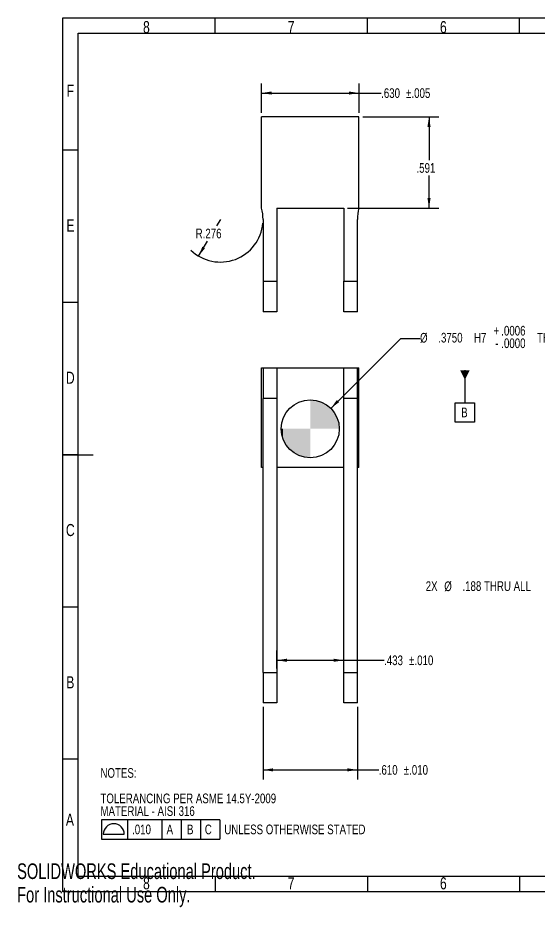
# Model space of a CAD drawing. Extents: x 0 to 16.3, y 0 to 11.5.
# Drawn here: x 0.01 to 6.75, y 0 to 11.5 of the extents above; entities that cross this region are included whole.
import ezdxf

# ---------------------------------------------------------------- set-up
doc = ezdxf.new("R2010")
doc.units = 0
doc.linetypes.add('SLD-SOLID', pattern=[0])
doc.layers.get('0').update_dxf_attribs({"linetype": 'CONTINUOUS'})
doc.styles.add('SLDTEXTSTYLE0', font='TXT', dxfattribs={"width": 0.75})
doc.styles.add('SLDTEXTSTYLE4', font='TXT', dxfattribs={"width": 0.7})
doc.dimstyles.new('SLDDIMSTYLE0', dxfattribs={"dimtxt": 0.125, "dimasz": 0.13, "dimexe": 0, "dimexo": 0.0625, "dimgap": 0.03125, "dimtad": 0, "dimtih": 1, "dimtoh": 1, "dimdec": 4, "dimlfac": 0.5, "dimrnd": 1e-09, "dimzin": 4, "dimtxsty": 'SLDTEXTSTYLE0', "dimsah": 1, "dimcen": 0, "dimazin": 3, "dimtol": 1, "dimtp": 0.001, "dimtfac": 1, "dimtdec": 3, "dimtofl": 0, "dimtmove": 0, "dimatfit": 3, "dimtolj": 1, "dimtzin": 0})
doc.dimstyles.new('SLDDIMSTYLE1', dxfattribs={"dimtxt": 0.125, "dimasz": 0.13, "dimexe": 0, "dimexo": 0.0625, "dimgap": 0.03125, "dimtad": 0, "dimtih": 1, "dimtoh": 1, "dimdec": 3, "dimlfac": 0.5, "dimrnd": 1e-09, "dimzin": 12, "dimtxsty": 'SLDTEXTSTYLE0', "dimsah": 1, "dimcen": 0.09, "dimazin": 3, "dimtol": 1, "dimtp": 0.01, "dimtm": 0.01, "dimtfac": 1, "dimtdec": 3, "dimtofl": 0, "dimtmove": 0, "dimatfit": 3, "dimtolj": 1, "dimtzin": 0})
doc.dimstyles.new('SLDDIMSTYLE12', dxfattribs={"dimtxt": 0.125, "dimasz": 0.13, "dimexe": 0, "dimexo": 0.0625, "dimgap": 0.03125, "dimtad": 0, "dimtih": 1, "dimtoh": 1, "dimdec": 3, "dimlfac": 0.5, "dimrnd": 1e-09, "dimzin": 12, "dimtxsty": 'SLDTEXTSTYLE0', "dimsah": 1, "dimcen": 0, "dimazin": 3, "dimtfac": 1, "dimtdec": 3, "dimtofl": 0, "dimtmove": 0, "dimatfit": 3, "dimtolj": 1, "dimtzin": 12})
doc.dimstyles.new('SLDDIMSTYLE2', dxfattribs={"dimtxt": 0.125, "dimasz": 0.13, "dimexe": 0, "dimexo": 0.0625, "dimgap": 0.03125, "dimtad": 0, "dimtih": 1, "dimtoh": 1, "dimdec": 3, "dimlfac": 0.5, "dimrnd": 1e-09, "dimzin": 4, "dimtxsty": 'SLDTEXTSTYLE0', "dimsah": 1, "dimcen": 0.09, "dimazin": 3, "dimtol": 1, "dimtp": 0.01, "dimtm": 0.01, "dimtfac": 1, "dimtdec": 3, "dimtofl": 0, "dimtmove": 0, "dimatfit": 3, "dimtolj": 1, "dimtzin": 0})
doc.dimstyles.new('SLDDIMSTYLE4', dxfattribs={"dimtxt": 0.125, "dimasz": 0.13, "dimexe": 0, "dimexo": 0.0625, "dimgap": 0.03125, "dimtad": 0, "dimtih": 1, "dimtoh": 1, "dimdec": 3, "dimlfac": 0.5, "dimrnd": 1e-09, "dimzin": 4, "dimtxsty": 'SLDTEXTSTYLE0', "dimsah": 1, "dimcen": 0.09, "dimazin": 3, "dimtol": 1, "dimtp": 0.005, "dimtm": 0.005, "dimtfac": 1, "dimtdec": 3, "dimtofl": 0, "dimtmove": 0, "dimatfit": 3, "dimtolj": 1})
doc.dimstyles.new('SLDDIMSTYLE5', dxfattribs={"dimtxt": 0.125, "dimasz": 0.13, "dimexe": 0, "dimexo": 0.0625, "dimgap": 0.03125, "dimtad": 0, "dimtih": 1, "dimtoh": 1, "dimdec": 3, "dimlfac": 0.5, "dimrnd": 1e-09, "dimzin": 12, "dimtxsty": 'SLDTEXTSTYLE0', "dimsah": 1, "dimcen": 0.09, "dimazin": 3, "dimtfac": 1, "dimtdec": 3, "dimtofl": 0, "dimtmove": 0, "dimatfit": 3, "dimtolj": 1, "dimtzin": 12})
doc.dimstyles.new('SLDDIMSTYLE6', dxfattribs={"dimtxt": 0.125, "dimasz": 0.13, "dimexe": 0, "dimexo": 0.0625, "dimgap": 0.03125, "dimtad": 0, "dimtih": 1, "dimtoh": 1, "dimdec": 3, "dimlfac": 0.5, "dimrnd": 1e-09, "dimzin": 12, "dimtxsty": 'SLDTEXTSTYLE0', "dimsah": 1, "dimcen": 0, "dimazin": 3, "dimtfac": 1, "dimtdec": 3, "dimtofl": 0, "dimtmove": 0, "dimatfit": 3, "dimtolj": 1, "dimtzin": 12})

# ---------------------------------------------------------------- blocks, each defined once
blk = doc.blocks.new('SW_SYMBOL_GTOL_SPROF')
at = {"color": 0, "linetype": 'CONTINUOUS'}
blk.add_line((0, 0), (78.7, 0), dxfattribs=at)
blk.add_arc((39.4, 0), 39.4, 0, 180, dxfattribs=at)
blk = doc.blocks.new('SW_NOTE_0')
at = {"color": 0, "linetype": 'SLD-SOLID'}
for p, q in [((0.013, -0.506), (0.013, -0.756)), ((1.542, -0.506), (0.013, -0.506)), ((0.013, -0.506), (0.013, -0.756)), ((0.35, -0.506), (0.013, -0.506)), ((0.35, -0.506), (0.35, -0.756)), ((0.792, -0.506), (0.792, -0.756)), ((0.792, -0.506), (0.792, -0.756)), ((1.042, -0.506), (1.042, -0.756)), ((1.292, -0.506), (1.292, -0.756)), ((1.542, -0.506), (1.542, -0.756)), ((0.013, -0.756), (1.542, -0.756)), ((0.013, -0.756), (0.35, -0.756))]:
    blk.add_line(p, q, dxfattribs=at)
at = {"color": 0, "linetype": 'CONTINUOUS', "xscale": 0.0034488282, "yscale": 0.0034488282, "zscale": 0.0034488282}
blk.add_blockref('SW_SYMBOL_GTOL_SPROF', (0.037, -0.694), dxfattribs=at)
at = {"color": 0, "linetype": 'CONTINUOUS', "char_height": 0.125, "attachment_point": 1, "style": 'SLDTEXTSTYLE0'}
for s, insert in [('NOTES:', (0, 0.161)), ('TOLERANCING PER ASME 14.5Y-2009', (0, -0.168)), ('MATERIAL - AISI 316', (0, -0.332)), ('.010', (0.409, -0.569)), ('A', (0.855, -0.569)), ('B', (1.119, -0.569)), ('C', (1.349, -0.569)), ('UNLESS OTHERWISE STATED', (1.601, -0.569))]:
    blk.add_mtext(s, dxfattribs=dict(at, insert=insert))
blk = doc.blocks.new('_D')
at = {"color": 7, "linetype": 'SLD-SOLID'}
for p, q in [((4.055, 6.447), (4.959, 7.352)), ((4.959, 7.352), (5.209, 7.352))]:
    blk.add_line(p, q, dxfattribs=at)
blk.add_solid([(4.055, 6.447), (4.161, 6.525), (4.133, 6.553)], dxfattribs=at)
at = {"color": 7, "linetype": 'SLD-SOLID', "char_height": 0.125, "attachment_point": 1, "style": 'SLDTEXTSTYLE0'}
for s, insert in [('+', (6.158, 7.513)), ('.0006', (6.259, 7.513)), ('%%c', (5.209, 7.422)), ('.3750', (5.445, 7.423)), ('H7', (5.906, 7.423)), ('THRU ALL', (6.722, 7.423)), ('-', (6.181, 7.351)), ('.0000', (6.259, 7.351))]:
    blk.add_mtext(s, dxfattribs=dict(at, insert=insert))
blk = doc.blocks.new('_D_1')
at = {"color": 7, "linetype": 'SLD-SOLID'}
for p, q in [((3.357, 3.083), (3.357, 3.315)), ((4.223, 3.083), (4.223, 3.315)), ((3.357, 3.19), (4.223, 3.19)), ((4.223, 3.19), (4.744, 3.19))]:
    blk.add_line(p, q, dxfattribs=at)
for points in [[(3.357, 3.19), (3.487, 3.17), (3.487, 3.21)], [(4.223, 3.19), (4.093, 3.21), (4.093, 3.17)]]:
    blk.add_solid(points, dxfattribs=at)
at = {"color": 7, "linetype": 'SLD-SOLID', "char_height": 0.125, "attachment_point": 1, "style": 'SLDTEXTSTYLE0'}
for s, insert in [('.433', (4.744, 3.252)), ('±.010', (5.068, 3.252))]:
    blk.add_mtext(s, dxfattribs=dict(at, insert=insert))
blk = doc.blocks.new('_D_2')
at = {"color": 7, "linetype": 'SLD-SOLID'}
for p, q in [((3.179, 2.589), (3.179, 1.648)), ((4.4, 2.589), (4.4, 1.648)), ((3.179, 1.773), (4.4, 1.773)), ((4.4, 1.773), (4.675, 1.773))]:
    blk.add_line(p, q, dxfattribs=at)
for points in [[(3.179, 1.773), (3.309, 1.753), (3.309, 1.793)], [(4.4, 1.773), (4.27, 1.793), (4.27, 1.753)]]:
    blk.add_solid(points, dxfattribs=at)
at = {"color": 7, "linetype": 'SLD-SOLID', "char_height": 0.125, "attachment_point": 1, "style": 'SLDTEXTSTYLE0'}
for s, insert in [('.610', (4.675, 1.835)), ('±.010', (4.999, 1.835))]:
    blk.add_mtext(s, dxfattribs=dict(at, insert=insert))
blk = doc.blocks.new('SW_DATUMTAG_0')
at = {"color": 0, "linetype": 'SLD-SOLID'}
for p, q in [((0.048, 0.645), (0.048, 0.224)), ((-0.077, -0.026), (-0.077, 0.224)), ((-0.077, 0.224), (0.173, 0.224)), ((0.173, 0.224), (0.173, -0.026)), ((0.173, -0.026), (-0.077, -0.026))]:
    blk.add_line(p, q, dxfattribs=at)
blk.add_solid([(0.11, 0.645), (-0.015, 0.645), (0.048, 0.52)], dxfattribs=at)
at = {"color": 0, "linetype": 'CONTINUOUS', "insert": (0, 0.161), "char_height": 0.125, "attachment_point": 1, "style": 'SLDTEXTSTYLE0'}
blk.add_mtext('B', dxfattribs=at)
blk = doc.blocks.new('*U34')
at = {"color": 0, "linetype": 'CONTINUOUS'}
for points in [[(0, 0), (0, 0.375), (0.073, 0)], [(0.073, 0), (0, 0.375), (0.073, 0.368)], [(0.073, 0), (0.073, 0.368), (0.144, 0)], [(0.144, 0), (0.073, 0.368), (0.144, 0.346)], [(0.144, 0), (0.144, 0.346), (0.208, 0)], [(0.208, 0), (0.144, 0.346), (0.208, 0.312)], [(0.208, 0), (0.208, 0.312), (0.265, 0)], [(0.265, 0), (0.208, 0.312), (0.265, 0.265)], [(0.265, 0), (0.265, 0.265), (0.312, 0)], [(0.312, 0), (0.265, 0.265), (0.312, 0.208)], [(0.312, 0), (0.312, 0.208), (0.346, 0)], [(0.346, 0), (0.312, 0.208), (0.346, 0.144)], [(0.346, 0), (0.346, 0.144), (0.368, 0)], [(0.368, 0), (0.346, 0.144), (0.368, 0.073)], [(0.368, 0), (0.368, 0.073), (0.375, 0)]]:
    blk.add_solid(points, dxfattribs=at)
blk = doc.blocks.new('*U35')
at = {"color": 0, "linetype": 'CONTINUOUS'}
for points in [[(-0.369, -0.065), (-0.375, 0), (-0.369, 0)], [(-0.369, -0.065), (-0.369, 0), (-0.352, -0.128)], [(-0.352, -0.128), (-0.369, 0), (-0.352, 0)], [(-0.352, -0.128), (-0.352, 0), (-0.325, -0.188)], [(-0.325, -0.188), (-0.352, 0), (-0.325, 0)], [(-0.325, -0.188), (-0.325, 0), (-0.287, -0.241)], [(-0.287, -0.241), (-0.325, 0), (-0.287, 0)], [(-0.287, -0.241), (-0.287, 0), (-0.241, -0.287)], [(-0.241, -0.287), (-0.287, 0), (-0.241, 0)], [(-0.241, -0.287), (-0.241, 0), (-0.188, -0.325)], [(-0.188, -0.325), (-0.241, 0), (-0.188, 0)], [(-0.188, -0.325), (-0.188, 0), (-0.128, -0.352)], [(-0.128, -0.352), (-0.188, 0), (-0.128, 0)], [(-0.128, -0.352), (-0.128, 0), (-0.065, -0.369)], [(-0.065, -0.369), (-0.128, 0), (-0.065, 0)], [(-0.065, -0.369), (-0.065, 0), (0, -0.375)], [(0, -0.375), (-0.065, 0), (0, 0)]]:
    blk.add_solid(points, dxfattribs=at)
blk = doc.blocks.new('SW_DOWELSYMBOL_0')
at = {"color": 0, "linetype": 'CONTINUOUS'}
blk.add_circle((0, 0), 0.375, dxfattribs=at)
for name in ['*U34', '*U35']:
    blk.add_blockref(name, (0, 0), dxfattribs=at)
blk = doc.blocks.new('_D_3')
at = {"color": 7, "linetype": 'SLD-SOLID'}
for p, q in [((3.16, 10.266), (3.16, 10.648)), ((4.42, 10.266), (4.42, 10.648)), ((3.16, 10.523), (4.42, 10.523)), ((4.42, 10.523), (4.706, 10.523))]:
    blk.add_line(p, q, dxfattribs=at)
for points in [[(3.16, 10.523), (3.29, 10.503), (3.29, 10.543)], [(4.42, 10.523), (4.29, 10.543), (4.29, 10.503)]]:
    blk.add_solid(points, dxfattribs=at)
at = {"color": 7, "linetype": 'SLD-SOLID', "char_height": 0.125, "attachment_point": 1, "style": 'SLDTEXTSTYLE0'}
for s, insert in [('.630', (4.706, 10.585)), ('±.005', (5.029, 10.585))]:
    blk.add_mtext(s, dxfattribs=dict(at, insert=insert))
blk = doc.blocks.new('_D_4')
at = {"color": 7, "linetype": 'SLD-SOLID'}
for p, q in [((4.47, 10.216), (5.45, 10.216)), ((5.325, 10.216), (5.325, 9.654)), ((5.325, 9.035), (5.325, 9.456)), ((4.273, 9.035), (5.45, 9.035))]:
    blk.add_line(p, q, dxfattribs=at)
for points in [[(5.325, 10.216), (5.305, 10.086), (5.345, 10.086)], [(5.325, 9.035), (5.345, 9.165), (5.305, 9.165)]]:
    blk.add_solid(points, dxfattribs=at)
at = {"color": 7, "linetype": 'SLD-SOLID', "insert": (5.163, 9.617), "char_height": 0.125, "attachment_point": 1, "style": 'SLDTEXTSTYLE0'}
blk.add_mtext('.591', dxfattribs=at)
blk = doc.blocks.new('_D_5')
at = {"color": 7, "linetype": 'SLD-SOLID'}
for p, q in [((2.628, 8.889), (2.579, 8.807)), ((2.345, 8.416), (2.46, 8.609))]:
    blk.add_line(p, q, dxfattribs=at)
blk.add_arc((2.628, 8.889), 0.551, 226.3162, 354.8166, dxfattribs=at)
blk.add_solid([(2.345, 8.416), (2.429, 8.517), (2.395, 8.538)], dxfattribs=at)
at = {"color": 7, "linetype": 'SLD-SOLID', "insert": (2.308, 8.77), "char_height": 0.125, "attachment_point": 1, "style": 'SLDTEXTSTYLE0'}
blk.add_mtext('R.276', dxfattribs=at)
blk = doc.blocks.new('_D_18')
at = {"color": 7, "linetype": 'SLD-SOLID'}
for p, q in [((8.461, 4.514), (7.095, 4.148)), ((7.095, 4.148), (6.845, 4.148))]:
    blk.add_line(p, q, dxfattribs=at)
blk.add_solid([(8.461, 4.514), (8.33, 4.5), (8.34, 4.461)], dxfattribs=at)
at = {"color": 7, "linetype": 'SLD-SOLID', "char_height": 0.125, "attachment_point": 1, "style": 'SLDTEXTSTYLE0'}
for s, insert in [('2X', (5.282, 4.211)), ('%%c', (5.522, 4.209)), ('.188 THRU ALL', (5.757, 4.211))]:
    blk.add_mtext(s, dxfattribs=dict(at, insert=insert))

msp = doc.modelspace()

# ---------------------------------------------------------------- linework, layer by layer
at = {"color": 7, "linetype": 'SLD-SOLID'}
for p, q in [((0.59055, 0.19685), (0.59055, 11.49606)), ((0.59055, 11.49606), (16.33858, 11.49606)), ((2.55906, 11.29921), (2.55906, 11.49606)), ((4.52756, 11.29921), (4.52756, 11.49606)), ((6.49606, 11.29921), (6.49606, 11.49606)), ((0.7874, 0.3937), (0.7874, 11.29921)), ((0.7874, 11.29921), (16.14173, 11.29921)), ((3.15967, 9.03504), (3.15967, 10.21614)), ((4.41952, 10.21614), (3.15967, 10.21614)), ((4.41952, 9.03504), (4.41952, 10.21614)), ((0.7874, 9.78346), (0.59055, 9.78346)), ((3.35652, 9.03504), (4.22267, 9.03504)), ((3.35652, 9.03504), (3.35652, 8.09016)), ((4.22267, 9.03504), (4.22267, 8.09016)), ((3.17936, 8.88905), (3.17936, 8.09016)), ((4.39983, 8.09016), (4.39983, 8.88905)), ((3.17936, 8.09016), (3.35652, 8.09016)), ((3.17936, 8.09016), (3.17936, 7.69646)), ((3.35652, 8.09016), (3.35652, 7.69646)), ((4.22267, 8.09016), (4.39983, 8.09016)), ((4.22267, 7.69646), (4.22267, 8.09016)), ((4.39983, 7.69646), (4.39983, 8.09016)), ((0.7874, 7.81496), (0.59055, 7.81496)), ((3.35652, 7.69646), (3.17936, 7.69646)), ((4.39983, 7.69646), (4.22267, 7.69646)), ((3.15967, 5.68211), (3.15967, 6.96951)), ((3.15967, 6.96951), (3.17936, 6.96951)), ((3.17936, 6.96951), (3.17936, 6.57581)), ((3.17936, 6.96951), (3.35652, 6.96951)), ((3.35652, 6.96951), (3.35652, 6.57581)), ((3.35652, 6.96951), (4.22267, 6.96951)), ((4.22267, 6.57581), (4.22267, 6.96951)), ((4.22267, 6.96951), (4.39983, 6.96951)), ((4.39983, 6.57581), (4.39983, 6.96951)), ((4.39983, 6.96951), (4.41952, 6.96951)), ((4.41952, 5.68211), (4.41952, 6.96951)), ((3.17936, 3.0325), (3.17936, 6.57581)), ((3.35652, 6.57581), (3.17936, 6.57581)), ((3.35652, 6.57581), (3.35652, 3.0325)), ((4.39983, 6.57581), (4.22267, 6.57581)), ((4.22267, 3.0325), (4.22267, 6.57581)), ((4.39983, 3.0325), (4.39983, 6.57581)), ((0.59055, 5.84646), (0.98425, 5.84646)), ((0.7874, 5.84646), (0.59055, 5.84646)), ((3.17936, 5.68211), (3.15967, 5.68211)), ((4.22267, 5.68211), (3.35652, 5.68211)), ((4.41952, 5.68211), (4.39983, 5.68211)), ((0.7874, 3.87795), (0.59055, 3.87795)), ((3.17936, 3.0325), (3.35652, 3.0325)), ((3.17936, 3.0325), (3.17936, 2.6388)), ((3.35652, 3.0325), (3.35652, 2.6388)), ((4.22267, 3.0325), (4.39983, 3.0325)), ((4.22267, 2.6388), (4.22267, 3.0325)), ((4.39983, 2.6388), (4.39983, 3.0325)), ((3.35652, 2.6388), (3.17936, 2.6388)), ((4.39983, 2.6388), (4.22267, 2.6388)), ((0.7874, 1.90945), (0.59055, 1.90945)), ((16.14173, 0.3937), (0.7874, 0.3937)), ((2.55906, 0.3937), (2.55906, 0.19685)), ((4.52756, 0.3937), (4.52756, 0.19685)), ((6.49606, 0.3937), (6.49606, 0.19685)), ((16.33858, 0.19685), (0.59055, 0.19685))]:
    msp.add_line(p, q, dxfattribs=at)
msp.add_circle((3.78959, 6.18211), 0.375, dxfattribs=at)
for centre, start, end in [((2.62818, 8.88905), 0, 15.358886), ((4.95101, 8.88905), 164.641114, 180)]:
    msp.add_arc(centre, 0.55118, start, end, dxfattribs=at)

# ---------------------------------------------------------------- block references
at = {"color": 7, "linetype": 'CONTINUOUS'}
for name, p in [('SW_DATUMTAG_0', (5.74105, 6.29541)), ('SW_DOWELSYMBOL_0', (3.78959, 6.18211)), ('SW_NOTE_0', (1.07719, 1.63489))]:
    msp.add_blockref(name, p, dxfattribs=at)

# ---------------------------------------------------------------- texts
for s, insert, char_height, attachment_point, style in [('8', (1.67165, 11.45317), 0.15625, 2, 'SLDTEXTSTYLE0'), ('7', (3.54173, 11.45317), 0.15625, 2, 'SLDTEXTSTYLE0'), ('6', (5.51024, 11.45317), 0.15625, 2, 'SLDTEXTSTYLE0'), ('F', (0.68731, 10.63081), 0.15625, 2, 'SLDTEXTSTYLE0'), ('E', (0.68928, 8.88868), 0.15625, 2, 'SLDTEXTSTYLE0'), ('D', (0.68711, 6.92018), 0.15625, 2, 'SLDTEXTSTYLE0'), ('C', (0.68735, 4.95168), 0.15625, 2, 'SLDTEXTSTYLE0'), ('B', (0.68782, 2.98317), 0.15625, 2, 'SLDTEXTSTYLE0'), ('A', (0.68266, 1.20711), 0.15625, 2, 'SLDTEXTSTYLE0'), ('SOLIDWORKS Educational Product.', (0, 0.56419), 0.2022874, 1, 'SLDTEXTSTYLE4'), ('8', (1.67165, 0.38475), 0.15625, 2, 'SLDTEXTSTYLE0'), ('7', (3.54173, 0.38475), 0.15625, 2, 'SLDTEXTSTYLE0'), ('6', (5.51024, 0.38475), 0.15625, 2, 'SLDTEXTSTYLE0'), ('For Instructional Use Only.', (0, 0.26076), 0.2022874, 1, 'SLDTEXTSTYLE4')]:
    msp.add_mtext(s, dxfattribs=dict(at, insert=insert, char_height=char_height, attachment_point=attachment_point, style=style))

# ---------------------------------------------------------------- dimensions: what is measured, and where the dimension line sits
at = {"color": 7, "linetype": 'SLD-SOLID'}
for base, p1, p2, dimstyle, picture, middle in [((3.15967, 10.52325), (4.41952, 10.21614), (3.15967, 10.21614), 'SLDDIMSTYLE4', '_D_3', (5.07467, 10.52325)), ((3.35652, 3.18998), (4.22267, 3.0325), (3.35652, 3.0325), 'SLDDIMSTYLE1', '_D_1', (5.11339, 3.18998)), ((4.39983, 1.77266), (3.17936, 2.6388), (4.39983, 2.6388), 'SLDDIMSTYLE2', '_D_2', (5.04426, 1.77266))]:
    dim = msp.add_linear_dim(base=base, p1=p1, p2=p2, dimstyle=dimstyle, dxfattribs=at)
    dim.commit()
    dim.dimension.update_dxf_attribs({"geometry": picture, "text_midpoint": middle, "dimtype": 160})
dim = msp.add_linear_dim(base=(5.32503, 10.21614), p1=(4.22267, 9.03504), p2=(4.41952, 10.21614), angle=90, dimstyle='SLDDIMSTYLE5', dxfattribs=at)
dim.commit()
dim.dimension.update_dxf_attribs({"geometry": '_D_4', "text_midpoint": (5.32503, 9.55496), "dimtype": 160})
dim = msp.add_radius_dim(center=(2.62818, 8.88905), mpoint=(2.34507, 8.41613), dimstyle='SLDDIMSTYLE6', dxfattribs=at)
dim.commit()
dim.dimension.update_dxf_attribs({"geometry": '_D_5', "text_midpoint": (2.51982, 8.70804), "dimtype": 164})
for p1, p2, text, dimstyle, picture, middle in [((3.52443, 5.91694), (4.05476, 6.44727), '<> THRU ALL\\P', 'SLDDIMSTYLE0', '_D', (6.32448, 7.35182)), ((8.8228434, 4.6113254), (8.4606212, 4.5142683), '2X <> THRU ALL\\P', 'SLDDIMSTYLE12', '_D_18', (6.0632463, 4.1482592))]:
    dim = msp.add_diameter_dim_2p(p1=p1, p2=p2, text=text, dimstyle=dimstyle, dxfattribs=at)
    dim.commit()
    dim.dimension.update_dxf_attribs({"geometry": picture, "text_midpoint": middle, "dimtype": 163})

doc.saveas('drawing.dxf')
